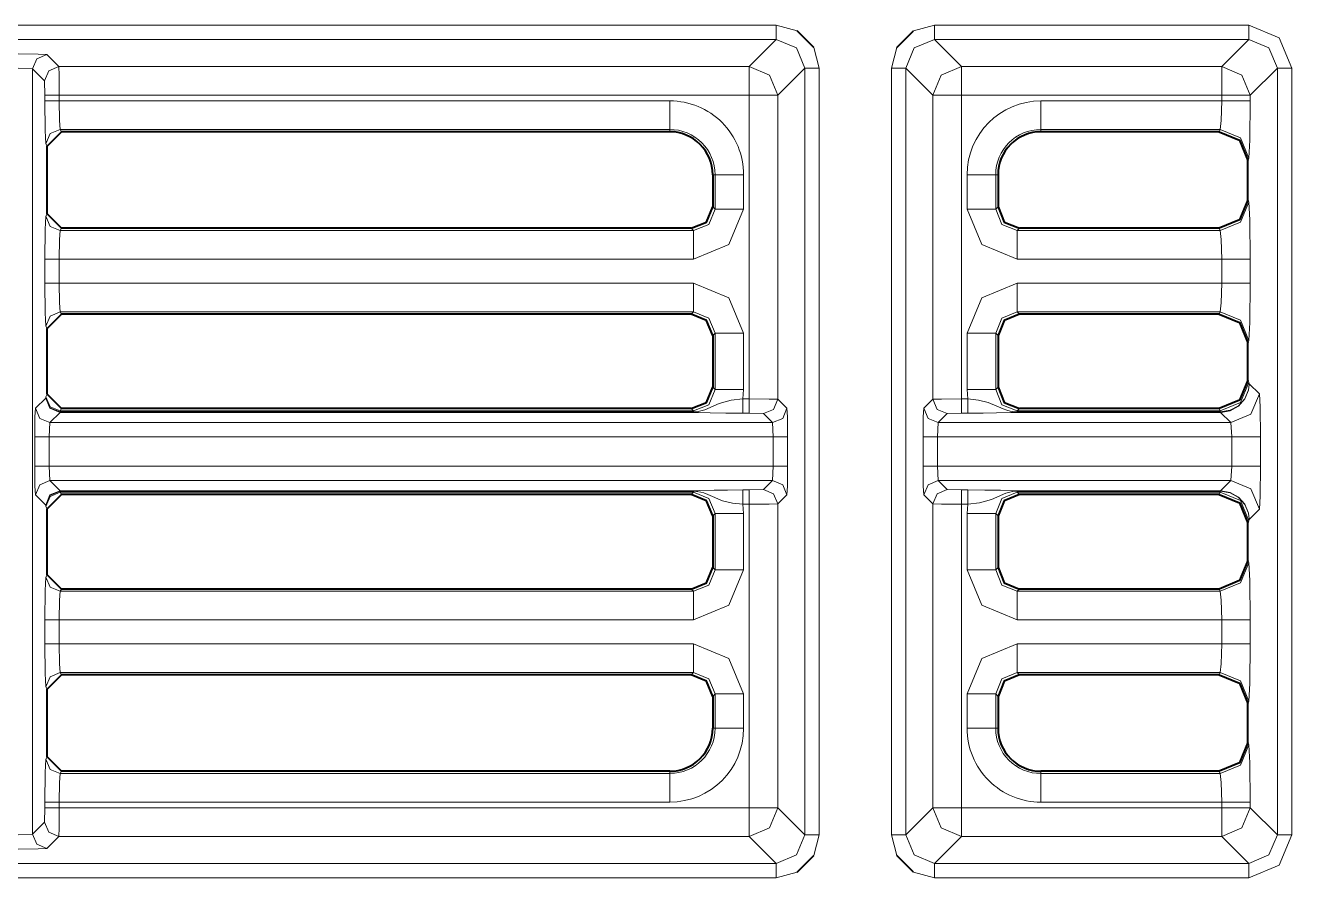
# Model space of a CAD drawing. Header units: millimetres. Extents: x 0 to 2941, y -405 to 1422.
# Drawn here: x 1079.58 to 1123.8, y 883.4 to 913.18 of the extents above; entities that cross this region are included whole.
import ezdxf

# ---------------------------------------------------------------- set-up
doc = ezdxf.new("R2010")
doc.units = ezdxf.units.MM
doc.layers.add('FINE', color=9, linetype='Continuous')
doc.layers.add('OUTLINE', color=7, linetype='Continuous')

msp = doc.modelspace()

# ---------------------------------------------------------------- linework, layer by layer
at = {"layer": 'FINE', "lineweight": 9}
for p, q in [((1051.224, 913.177), (1105.804, 913.177)), ((1105.804, 913.177), (1106.531, 912.989)), ((1110.602, 912.989), (1111.329, 913.177)), ((1111.329, 913.177), (1122.304, 913.177)), ((1105.804, 912.677), (1051.079, 912.677)), ((1104.86, 911.734), (1105.804, 912.677)), ((1107.115, 912.405), (1107.303, 911.678)), ((1122.304, 912.677), (1121.36, 911.734)), ((1080.329, 912.154), (1080.749, 911.734)), ((1079.829, 911.654), (1079.33, 911.679)), ((1080.749, 911.734), (1104.86, 911.734)), ((1106.804, 911.678), (1105.86, 910.734)), ((1112.273, 911.734), (1121.36, 911.734)), ((1122.36, 910.734), (1123.304, 911.678)), ((1123.304, 911.678), (1123.304, 884.903)), ((1123.804, 884.903), (1123.804, 911.678)), ((1080.262, 910.734), (1080.249, 911.234)), ((1080.262, 910.538), (1080.262, 910.734)), ((1105.86, 910.734), (1105.86, 900.115)), ((1111.273, 900.115), (1111.273, 910.734)), ((1121.36, 910.734), (1112.273, 910.734)), ((1112.273, 910.734), (1112.273, 900.128)), ((1121.36, 910.734), (1121.36, 910.538)), ((1122.36, 910.538), (1122.36, 910.734)), ((1115.049, 910.538), (1121.36, 910.538)), ((1080.799, 909.54), (1080.84, 909.458)), ((1102.085, 909.54), (1080.799, 909.54)), ((1102.085, 909.458), (1102.085, 909.54)), ((1115.049, 909.54), (1115.049, 909.458)), ((1121.311, 909.54), (1115.049, 909.54)), ((1121.311, 909.54), (1121.27, 909.458)), ((1080.34, 908.958), (1080.299, 909.041)), ((1122.269, 908.458), (1122.311, 908.541)), ((1103.666, 907.959), (1103.585, 907.959)), ((1104.665, 907.959), (1104.665, 906.755)), ((1112.469, 906.755), (1112.469, 907.959)), ((1113.549, 907.959), (1113.467, 907.959)), ((1113.467, 907.959), (1113.467, 906.755)), ((1122.311, 907.005), (1122.269, 907.087)), ((1113.467, 906.755), (1113.549, 906.836)), ((1080.299, 906.505), (1080.34, 906.588)), ((1114.298, 906.088), (1114.216, 906.006)), ((1114.216, 906.006), (1121.311, 906.006)), ((1121.27, 906.088), (1121.311, 906.006)), ((1080.262, 904.167), (1080.262, 905.007)), ((1102.917, 905.007), (1080.762, 905.007)), ((1080.762, 905.007), (1080.762, 904.167)), ((1121.36, 905.007), (1114.216, 905.007)), ((1121.36, 905.007), (1121.36, 904.167)), ((1122.36, 904.167), (1122.36, 905.007)), ((1080.762, 904.167), (1102.917, 904.167)), ((1114.216, 904.167), (1121.36, 904.167)), ((1102.836, 903.088), (1102.917, 903.169)), ((1121.311, 903.169), (1114.216, 903.169)), ((1114.216, 903.169), (1114.298, 903.088)), ((1121.311, 903.169), (1121.27, 903.088)), ((1080.34, 902.588), (1080.299, 902.669)), ((1103.666, 902.42), (1103.585, 902.339)), ((1103.666, 900.455), (1103.666, 902.42)), ((1104.665, 902.42), (1104.665, 900.455)), ((1112.469, 900.455), (1112.469, 902.42)), ((1113.549, 902.339), (1113.467, 902.42)), ((1113.467, 902.42), (1113.467, 900.455)), ((1122.269, 902.087), (1122.311, 902.17)), ((1103.585, 900.536), (1103.666, 900.455)), ((1104.665, 900.455), (1104.634, 900.128)), ((1112.499, 900.128), (1112.469, 900.455)), ((1113.467, 900.455), (1113.549, 900.536)), ((1122.311, 900.705), (1122.269, 900.787)), ((1079.934, 899.8), (1080.291, 900.157)), ((1080.291, 900.157), (1080.299, 900.205)), ((1080.299, 900.205), (1080.34, 900.288)), ((1105.86, 900.115), (1106.175, 899.8)), ((1110.958, 899.8), (1111.273, 900.115)), ((1112.273, 900.128), (1112.499, 900.128)), ((1080.791, 899.657), (1080.434, 899.3)), ((1102.917, 899.657), (1080.791, 899.657)), ((1105.675, 899.3), (1105.36, 899.615)), ((1111.773, 899.615), (1111.458, 899.3)), ((1114.216, 899.674), (1121.319, 899.674)), ((1121.319, 899.657), (1114.216, 899.657)), ((1121.27, 899.787), (1121.311, 899.706)), ((1121.319, 899.657), (1121.676, 899.3)), ((1080.434, 899.3), (1080.409, 898.8)), ((1080.434, 899.3), (1105.675, 899.3)), ((1105.701, 898.8), (1105.675, 899.3)), ((1111.458, 899.3), (1111.432, 898.8)), ((1111.458, 899.3), (1121.676, 899.3)), ((1121.676, 899.3), (1121.714, 898.8)), ((1105.701, 897.774), (1105.701, 898.8)), ((1106.201, 898.8), (1106.201, 897.774)), ((1110.932, 897.774), (1110.932, 898.8)), ((1121.714, 898.8), (1111.432, 898.8)), ((1111.432, 898.8), (1111.432, 897.774)), ((1121.714, 898.8), (1121.714, 897.774)), ((1080.409, 897.774), (1105.701, 897.774)), ((1105.675, 897.275), (1105.701, 897.774)), ((1111.432, 897.774), (1121.714, 897.774)), ((1111.432, 897.774), (1111.458, 897.275)), ((1121.714, 897.774), (1121.676, 897.275)), ((1080.434, 897.275), (1080.791, 896.917)), ((1105.675, 897.275), (1080.434, 897.275)), ((1102.917, 896.901), (1080.791, 896.901)), ((1080.791, 896.901), (1080.799, 896.869)), ((1104.634, 896.946), (1104.86, 896.946)), ((1104.86, 896.946), (1105.36, 896.959)), ((1105.36, 896.959), (1105.675, 897.275)), ((1111.773, 896.959), (1112.273, 896.946)), ((1112.273, 896.946), (1112.499, 896.946)), ((1114.216, 896.917), (1121.319, 896.917)), ((1121.319, 896.901), (1114.216, 896.901)), ((1121.322, 896.901), (1121.311, 896.869)), ((1121.676, 897.275), (1121.319, 896.917)), ((1121.325, 896.917), (1121.319, 896.917)), ((1121.319, 896.901), (1121.322, 896.901)), ((1080.291, 896.417), (1079.934, 896.775)), ((1102.836, 896.787), (1102.917, 896.869)), ((1104.634, 896.447), (1104.665, 896.12)), ((1106.175, 896.775), (1105.86, 896.459)), ((1105.86, 896.459), (1105.86, 885.847)), ((1111.273, 896.459), (1110.958, 896.775)), ((1111.273, 885.847), (1111.273, 896.459)), ((1112.273, 896.447), (1112.273, 885.847)), ((1112.499, 896.447), (1112.273, 896.447)), ((1112.469, 896.12), (1112.499, 896.447)), ((1114.216, 896.869), (1114.298, 896.787)), ((1121.311, 896.869), (1114.216, 896.869)), ((1121.311, 896.869), (1121.27, 896.787)), ((1080.299, 896.369), (1080.291, 896.417)), ((1080.34, 896.288), (1080.299, 896.369)), ((1104.665, 896.12), (1104.665, 894.155)), ((1112.469, 894.155), (1112.469, 896.12)), ((1122.32, 895.919), (1122.675, 896.275)), ((1113.467, 894.155), (1113.549, 894.236)), ((1122.311, 894.405), (1122.269, 894.487)), ((1080.299, 893.905), (1080.34, 893.987)), ((1080.84, 893.487), (1080.799, 893.406)), ((1080.799, 893.406), (1102.917, 893.406)), ((1102.917, 893.406), (1102.836, 893.487)), ((1114.298, 893.487), (1114.216, 893.406)), ((1114.216, 893.406), (1121.311, 893.406)), ((1121.27, 893.487), (1121.311, 893.406)), ((1080.262, 891.567), (1080.262, 892.408)), ((1102.917, 892.408), (1080.762, 892.408)), ((1080.762, 892.408), (1080.762, 891.567)), ((1121.36, 892.408), (1114.216, 892.408)), ((1121.36, 892.408), (1121.36, 891.567)), ((1122.36, 891.567), (1122.36, 892.408)), ((1080.762, 891.567), (1102.917, 891.567)), ((1114.216, 891.567), (1121.36, 891.567)), ((1102.836, 890.487), (1102.917, 890.569)), ((1114.216, 890.569), (1114.298, 890.487)), ((1121.311, 890.569), (1114.216, 890.569)), ((1121.311, 890.569), (1121.27, 890.487)), ((1080.34, 889.988), (1080.299, 890.069)), ((1104.665, 889.82), (1104.665, 888.622)), ((1112.469, 888.622), (1112.469, 889.82)), ((1113.549, 889.738), (1113.467, 889.82)), ((1113.467, 889.82), (1113.467, 888.622)), ((1122.269, 889.487), (1122.311, 889.57)), ((1113.467, 888.622), (1113.549, 888.622)), ((1122.311, 888.04), (1122.269, 888.123)), ((1080.299, 887.54), (1080.34, 887.622)), ((1080.84, 887.122), (1080.799, 887.041)), ((1080.799, 887.041), (1102.085, 887.041)), ((1102.085, 887.041), (1102.085, 887.122)), ((1115.049, 887.122), (1115.049, 887.041)), ((1115.049, 887.041), (1121.311, 887.041)), ((1121.27, 887.122), (1121.311, 887.041)), ((1080.262, 885.847), (1080.262, 886.042)), ((1112.273, 885.847), (1121.36, 885.847)), ((1121.36, 886.042), (1115.049, 886.042)), ((1121.36, 886.042), (1121.36, 885.847)), ((1123.304, 884.903), (1122.36, 885.847)), ((1079.33, 884.902), (1079.829, 884.927)), ((1080.749, 884.847), (1080.329, 884.427)), ((1104.86, 884.847), (1080.749, 884.847)), ((1105.804, 883.903), (1104.86, 884.847)), ((1110.018, 884.176), (1109.83, 884.903)), ((1121.36, 884.847), (1122.304, 883.903)), ((1051.079, 883.903), (1105.804, 883.903)), ((1111.329, 883.404), (1110.602, 883.592)), ((1122.304, 883.404), (1111.329, 883.404))]:
    msp.add_line(p, q, dxfattribs=at)
for points in [[(1105.804, 912.677), (1105.804, 912.828), (1105.804, 913.177)], [(1111.329, 912.677), (1111.329, 912.828), (1111.329, 913.177)], [(1122.304, 913.177), (1122.304, 912.828), (1122.304, 912.677)], [(1123.804, 911.678), (1123.365, 912.738), (1122.304, 913.177)], [(1106.804, 911.678), (1106.511, 912.385), (1105.804, 912.677)], [(1109.83, 884.903), (1109.83, 911.678), (1110.018, 912.405)], [(1111.329, 912.677), (1110.622, 912.385), (1110.33, 911.678)], [(1122.304, 912.677), (1111.329, 912.677), (1112.273, 911.734)], [(1123.304, 911.678), (1123.011, 912.385), (1122.304, 912.677)], [(1079.33, 912.179), (1080.027, 912.172), (1080.329, 912.154)], [(1080.329, 912.154), (1079.976, 912.007), (1079.829, 911.654)], [(1080.249, 911.234), (1079.829, 911.654), (1079.829, 884.927)], [(1080.749, 911.734), (1080.396, 911.587), (1080.249, 911.234)], [(1080.749, 911.734), (1080.758, 911.432), (1080.762, 910.734)], [(1104.86, 911.734), (1105.567, 911.441), (1105.86, 910.734)], [(1104.86, 911.734), (1104.86, 911.432), (1104.86, 910.734)], [(1105.86, 885.847), (1106.804, 884.903), (1106.804, 911.678)], [(1107.303, 911.678), (1106.954, 911.678), (1106.804, 911.678)], [(1107.303, 911.678), (1107.303, 884.903), (1107.115, 884.176)], [(1110.33, 911.678), (1110.179, 911.678), (1109.83, 911.678)], [(1111.273, 910.734), (1110.33, 911.678), (1110.33, 884.903), (1111.273, 885.847)], [(1111.273, 910.734), (1111.566, 911.441), (1112.273, 911.734)], [(1112.273, 911.734), (1112.273, 911.432), (1112.273, 910.734)], [(1122.36, 910.734), (1122.067, 911.441), (1121.36, 911.734)], [(1121.36, 911.734), (1121.36, 911.432), (1121.36, 910.734)], [(1123.304, 911.678), (1123.455, 911.678), (1123.804, 911.678)], [(1080.762, 910.734), (1080.413, 910.734), (1080.262, 910.734)], [(1104.634, 900.128), (1104.86, 900.128), (1104.86, 910.734), (1080.762, 910.734)], [(1080.762, 910.734), (1080.762, 910.538), (1102.085, 910.538)], [(1105.86, 910.734), (1105.558, 910.734), (1104.86, 910.734)], [(1112.273, 910.734), (1111.575, 910.734), (1111.273, 910.734)], [(1122.36, 910.734), (1122.058, 910.734), (1121.36, 910.734)], [(1080.762, 910.538), (1080.413, 910.538), (1080.262, 910.538)], [(1080.299, 909.041), (1080.273, 909.506), (1080.262, 910.538)], [(1080.762, 910.538), (1080.773, 909.85), (1080.799, 909.54)], [(1102.085, 910.538), (1102.085, 909.85), (1102.085, 909.54)], [(1115.049, 910.538), (1115.049, 909.85), (1115.049, 909.54)], [(1121.36, 910.538), (1121.346, 909.85), (1121.311, 909.54)], [(1122.36, 910.538), (1122.058, 910.538), (1121.36, 910.538)], [(1122.311, 908.541), (1122.346, 909.162), (1122.36, 910.538)], [(1080.799, 909.54), (1080.446, 909.393), (1080.299, 909.041)], [(1122.311, 908.541), (1122.017, 909.247), (1121.311, 909.54)], [(1103.585, 906.836), (1103.666, 906.755), (1103.666, 907.959)], [(1104.665, 907.959), (1103.976, 907.959), (1103.666, 907.959)], [(1113.467, 907.959), (1113.157, 907.959), (1112.469, 907.959)], [(1102.917, 906.006), (1103.448, 906.224), (1103.666, 906.755)], [(1104.665, 906.755), (1104.153, 905.519), (1102.917, 905.007)], [(1104.665, 906.755), (1103.976, 906.755), (1103.666, 906.755)], [(1113.467, 906.755), (1113.157, 906.755), (1112.469, 906.755)], [(1114.216, 905.007), (1112.98, 905.519), (1112.469, 906.755)], [(1113.467, 906.755), (1113.685, 906.224), (1114.216, 906.006)], [(1122.311, 907.005), (1122.017, 906.299), (1121.311, 906.006)], [(1122.36, 905.007), (1122.346, 906.384), (1122.311, 907.005)], [(1080.262, 905.007), (1080.273, 906.04), (1080.299, 906.505)], [(1080.799, 906.006), (1080.446, 906.153), (1080.299, 906.505)], [(1080.799, 906.006), (1080.773, 905.696), (1080.762, 905.007)], [(1080.84, 906.088), (1080.799, 906.006), (1102.917, 906.006), (1102.836, 906.088)], [(1102.917, 905.007), (1102.917, 905.696), (1102.917, 906.006)], [(1114.216, 906.006), (1114.216, 905.696), (1114.216, 905.007)], [(1121.311, 906.006), (1121.346, 905.696), (1121.36, 905.007)], [(1080.762, 905.007), (1080.413, 905.007), (1080.262, 905.007)], [(1122.36, 905.007), (1122.058, 905.007), (1121.36, 905.007)], [(1080.762, 904.167), (1080.413, 904.167), (1080.262, 904.167)], [(1080.299, 902.669), (1080.273, 903.135), (1080.262, 904.167)], [(1080.762, 904.167), (1080.773, 903.479), (1080.799, 903.169)], [(1102.917, 904.167), (1102.917, 903.479), (1102.917, 903.169)], [(1102.917, 904.167), (1104.153, 903.656), (1104.665, 902.42)], [(1112.469, 902.42), (1112.98, 903.656), (1114.216, 904.167)], [(1114.216, 904.167), (1114.216, 903.479), (1114.216, 903.169)], [(1121.36, 904.167), (1121.346, 903.479), (1121.311, 903.169)], [(1122.36, 904.167), (1122.058, 904.167), (1121.36, 904.167)], [(1122.311, 902.17), (1122.346, 902.791), (1122.36, 904.167)], [(1080.799, 903.169), (1080.446, 903.022), (1080.299, 902.669)], [(1102.917, 903.169), (1080.799, 903.169), (1080.84, 903.088)], [(1103.666, 902.42), (1103.448, 902.951), (1102.917, 903.169)], [(1114.216, 903.169), (1113.685, 902.951), (1113.467, 902.42)], [(1122.311, 902.17), (1122.017, 902.876), (1121.311, 903.169)], [(1103.666, 902.42), (1103.976, 902.42), (1104.665, 902.42)], [(1112.469, 902.42), (1113.157, 902.42), (1113.467, 902.42)], [(1102.917, 899.706), (1103.448, 899.924), (1103.666, 900.455)], [(1103.666, 900.455), (1103.976, 900.455), (1104.665, 900.455)], [(1112.469, 900.455), (1113.157, 900.455), (1113.467, 900.455)], [(1113.467, 900.455), (1113.685, 899.924), (1114.216, 899.706)], [(1122.311, 900.705), (1122.017, 899.999), (1121.311, 899.706)], [(1122.32, 900.656), (1122.319, 900.632), (1122.294, 900.44), (1122.166, 900.135), (1121.943, 899.89), (1121.651, 899.731), (1121.322, 899.674)], [(1122.32, 900.656), (1122.319, 900.632), (1122.295, 900.437), (1122.167, 900.127), (1121.945, 899.878), (1121.654, 899.715), (1121.325, 899.657)], [(1122.675, 900.3), (1122.32, 900.656), (1122.311, 900.705)], [(1080.291, 900.157), (1080.438, 899.804), (1080.791, 899.657)], [(1080.291, 900.157), (1080.439, 899.817), (1080.791, 899.674)], [(1080.299, 900.205), (1080.446, 899.853), (1080.799, 899.706)], [(1102.917, 899.674), (1102.987, 899.676), (1103.074, 899.685), (1103.314, 899.745), (1103.813, 899.967), (1104.227, 900.078), (1104.634, 900.128)], [(1104.634, 900.128), (1104.634, 899.779), (1104.634, 899.628)], [(1104.86, 900.128), (1104.86, 899.779), (1104.86, 899.628)], [(1104.86, 900.128), (1105.558, 900.124), (1105.86, 900.115)], [(1105.86, 900.115), (1105.713, 899.762), (1105.36, 899.615)], [(1111.273, 900.115), (1111.575, 900.124), (1112.273, 900.128)], [(1111.773, 899.615), (1111.42, 899.762), (1111.273, 900.115)], [(1112.273, 899.628), (1112.273, 899.779), (1112.273, 900.128)], [(1112.499, 899.628), (1112.499, 899.779), (1112.499, 900.128)], [(1112.499, 900.128), (1112.863, 900.085), (1113.206, 900.007), (1113.724, 899.782), (1113.861, 899.731), (1113.968, 899.702), (1114.113, 899.679), (1114.183, 899.674), (1114.216, 899.674)], [(1122.675, 900.3), (1122.382, 899.593), (1121.676, 899.3)], [(1122.714, 897.774), (1122.714, 898.8), (1122.702, 899.847), (1122.675, 900.3)], [(1079.909, 898.8), (1079.916, 899.498), (1079.934, 899.8)], [(1079.934, 899.8), (1080.081, 899.447), (1080.434, 899.3)], [(1080.799, 899.706), (1080.791, 899.674), (1102.917, 899.674)], [(1080.791, 899.674), (1080.791, 899.662), (1080.791, 899.657)], [(1080.84, 899.787), (1080.799, 899.706), (1102.917, 899.706), (1102.836, 899.787)], [(1102.917, 899.706), (1102.917, 899.695), (1102.917, 899.674)], [(1102.917, 899.674), (1102.917, 899.662), (1102.917, 899.657)], [(1104.634, 899.628), (1104.042, 899.631), (1103.494, 899.641), (1103.086, 899.654), (1102.978, 899.657), (1102.944, 899.657), (1102.917, 899.657)], [(1105.36, 899.615), (1104.86, 899.628), (1104.634, 899.628)], [(1106.175, 899.8), (1106.029, 899.447), (1105.675, 899.3)], [(1106.175, 899.8), (1106.193, 899.498), (1106.201, 898.8)], [(1110.932, 898.8), (1110.94, 899.498), (1110.958, 899.8)], [(1111.458, 899.3), (1111.105, 899.447), (1110.958, 899.8)], [(1112.499, 899.628), (1112.273, 899.628), (1111.773, 899.615)], [(1114.216, 899.657), (1114.204, 899.657), (1114.176, 899.657), (1114.117, 899.656), (1114.068, 899.654), (1113.994, 899.652), (1113.5, 899.637), (1113.029, 899.63), (1112.499, 899.628)], [(1114.298, 899.787), (1114.216, 899.706), (1121.311, 899.706)], [(1114.216, 899.706), (1114.216, 899.695), (1114.216, 899.674)], [(1114.216, 899.657), (1114.216, 899.662), (1114.216, 899.674)], [(1121.311, 899.706), (1121.322, 899.674), (1121.319, 899.674)], [(1121.319, 899.657), (1121.325, 899.657), (1121.323, 899.662), (1121.322, 899.674)], [(1121.319, 899.674), (1121.319, 899.662), (1121.319, 899.657)], [(1079.909, 898.8), (1080.06, 898.8), (1080.409, 898.8)], [(1079.934, 896.775), (1079.916, 897.077), (1079.909, 897.774), (1079.909, 898.8)], [(1105.701, 898.8), (1080.409, 898.8), (1080.409, 897.774), (1080.434, 897.275)], [(1106.201, 898.8), (1106.05, 898.8), (1105.701, 898.8)], [(1111.432, 898.8), (1111.083, 898.8), (1110.932, 898.8)], [(1122.714, 898.8), (1122.412, 898.8), (1121.714, 898.8)], [(1079.909, 897.774), (1080.06, 897.774), (1080.409, 897.774)], [(1106.201, 897.774), (1106.05, 897.774), (1105.701, 897.774)], [(1106.201, 897.774), (1106.193, 897.077), (1106.175, 896.775)], [(1111.432, 897.774), (1111.083, 897.774), (1110.932, 897.774)], [(1110.958, 896.775), (1110.94, 897.077), (1110.932, 897.774)], [(1122.714, 897.774), (1122.412, 897.774), (1121.714, 897.774)], [(1122.675, 896.275), (1122.702, 896.728), (1122.714, 897.774)], [(1079.934, 896.775), (1080.081, 897.128), (1080.434, 897.275)], [(1080.291, 896.417), (1080.438, 896.771), (1080.791, 896.917)], [(1080.291, 896.417), (1080.439, 896.758), (1080.791, 896.901)], [(1080.791, 896.917), (1102.917, 896.917), (1102.93, 896.917), (1102.957, 896.918), (1103.016, 896.919), (1103.065, 896.92), (1103.14, 896.923), (1103.633, 896.937), (1104.104, 896.944), (1104.634, 896.946)], [(1080.791, 896.917), (1080.791, 896.913), (1080.791, 896.901)], [(1102.917, 896.901), (1102.917, 896.913), (1102.917, 896.917)], [(1104.634, 896.447), (1104.27, 896.49), (1103.927, 896.568), (1103.409, 896.792), (1103.272, 896.843), (1103.166, 896.873), (1103.02, 896.896), (1102.95, 896.9), (1102.917, 896.901)], [(1102.917, 896.901), (1102.917, 896.879), (1102.917, 896.869)], [(1104.634, 896.447), (1104.634, 896.796), (1104.634, 896.946)], [(1104.86, 896.447), (1104.86, 896.796), (1104.86, 896.946)], [(1105.86, 896.459), (1105.713, 896.813), (1105.36, 896.959)], [(1106.175, 896.775), (1106.029, 897.128), (1105.675, 897.275)], [(1110.958, 896.775), (1111.105, 897.128), (1111.458, 897.275)], [(1111.273, 896.459), (1111.42, 896.813), (1111.773, 896.959)], [(1121.676, 897.275), (1111.458, 897.275), (1111.773, 896.959)], [(1112.273, 896.447), (1112.273, 896.796), (1112.273, 896.946)], [(1112.499, 896.447), (1112.499, 896.796), (1112.499, 896.946)], [(1112.499, 896.946), (1113.091, 896.944), (1113.639, 896.934), (1114.047, 896.921), (1114.155, 896.918), (1114.189, 896.917), (1114.216, 896.917)], [(1114.216, 896.901), (1114.146, 896.899), (1114.059, 896.89), (1113.819, 896.83), (1113.32, 896.608), (1112.906, 896.497), (1112.499, 896.447)], [(1114.216, 896.901), (1114.216, 896.913), (1114.216, 896.917)], [(1114.216, 896.901), (1114.216, 896.879), (1114.216, 896.869)], [(1121.319, 896.917), (1121.319, 896.913), (1121.319, 896.901)], [(1121.322, 896.901), (1121.323, 896.913), (1121.325, 896.917)], [(1122.32, 895.919), (1122.319, 895.943), (1122.294, 896.134), (1122.166, 896.44), (1121.943, 896.685), (1121.651, 896.844), (1121.322, 896.901)], [(1122.32, 895.919), (1122.319, 895.943), (1122.295, 896.137), (1122.167, 896.447), (1121.945, 896.697), (1121.654, 896.86), (1121.325, 896.917)], [(1122.675, 896.275), (1122.382, 896.982), (1121.676, 897.275)], [(1080.299, 896.369), (1080.446, 896.722), (1080.799, 896.869)], [(1102.917, 896.869), (1080.799, 896.869), (1080.84, 896.787)], [(1103.666, 896.12), (1103.448, 896.651), (1102.917, 896.869)], [(1104.86, 885.847), (1104.86, 896.447), (1104.634, 896.447)], [(1105.86, 896.459), (1105.558, 896.451), (1104.86, 896.447)], [(1112.273, 896.447), (1111.575, 896.451), (1111.273, 896.459)], [(1114.216, 896.869), (1113.685, 896.651), (1113.467, 896.12)], [(1122.311, 895.87), (1122.017, 896.576), (1121.311, 896.869)], [(1103.585, 894.236), (1103.666, 894.155), (1103.666, 896.12), (1103.585, 896.039)], [(1103.666, 896.12), (1103.976, 896.12), (1104.665, 896.12)], [(1112.469, 896.12), (1113.157, 896.12), (1113.467, 896.12)], [(1113.549, 896.039), (1113.467, 896.12), (1113.467, 894.155)], [(1122.269, 895.787), (1122.311, 895.87), (1122.32, 895.919)], [(1122.311, 894.405), (1122.017, 893.699), (1121.311, 893.406)], [(1122.36, 892.408), (1122.346, 893.784), (1122.311, 894.405)], [(1080.262, 892.408), (1080.273, 893.44), (1080.299, 893.905)], [(1080.299, 893.905), (1080.446, 893.553), (1080.799, 893.406)], [(1102.917, 893.406), (1103.448, 893.624), (1103.666, 894.155)], [(1104.665, 894.155), (1104.153, 892.919), (1102.917, 892.408)], [(1103.666, 894.155), (1103.976, 894.155), (1104.665, 894.155)], [(1112.469, 894.155), (1113.157, 894.155), (1113.467, 894.155)], [(1114.216, 892.408), (1112.98, 892.919), (1112.469, 894.155)], [(1113.467, 894.155), (1113.685, 893.624), (1114.216, 893.406)], [(1080.799, 893.406), (1080.773, 893.096), (1080.762, 892.408)], [(1102.917, 893.406), (1102.917, 893.096), (1102.917, 892.408)], [(1114.216, 893.406), (1114.216, 893.096), (1114.216, 892.408)], [(1121.311, 893.406), (1121.346, 893.096), (1121.36, 892.408)], [(1080.262, 892.408), (1080.413, 892.408), (1080.762, 892.408)], [(1122.36, 892.408), (1122.058, 892.408), (1121.36, 892.408)], [(1080.262, 891.567), (1080.413, 891.567), (1080.762, 891.567)], [(1080.299, 890.069), (1080.273, 890.535), (1080.262, 891.567)], [(1080.762, 891.567), (1080.773, 890.879), (1080.799, 890.569)], [(1102.917, 890.569), (1102.917, 890.879), (1102.917, 891.567)], [(1102.917, 891.567), (1104.153, 891.056), (1104.665, 889.82)], [(1112.469, 889.82), (1112.98, 891.056), (1114.216, 891.567)], [(1114.216, 891.567), (1114.216, 890.879), (1114.216, 890.569)], [(1121.36, 891.567), (1121.346, 890.879), (1121.311, 890.569)], [(1122.36, 891.567), (1122.058, 891.567), (1121.36, 891.567)], [(1122.311, 889.57), (1122.346, 890.191), (1122.36, 891.567)], [(1080.299, 890.069), (1080.446, 890.422), (1080.799, 890.569)], [(1102.917, 890.569), (1080.799, 890.569), (1080.84, 890.487)], [(1103.666, 889.82), (1103.448, 890.351), (1102.917, 890.569)], [(1114.216, 890.569), (1113.685, 890.351), (1113.467, 889.82)], [(1122.311, 889.57), (1122.017, 890.276), (1121.311, 890.569)], [(1103.585, 888.622), (1103.666, 888.622), (1103.666, 889.82), (1103.585, 889.738)], [(1103.666, 889.82), (1103.976, 889.82), (1104.665, 889.82)], [(1112.469, 889.82), (1113.157, 889.82), (1113.467, 889.82)], [(1104.665, 888.622), (1103.976, 888.622), (1103.666, 888.622)], [(1112.469, 888.622), (1113.157, 888.622), (1113.467, 888.622)], [(1121.311, 887.041), (1122.017, 887.334), (1122.311, 888.04)], [(1122.36, 885.847), (1122.36, 886.042), (1122.346, 887.419), (1122.311, 888.04)], [(1080.262, 886.042), (1080.273, 887.075), (1080.299, 887.54)], [(1080.799, 887.041), (1080.446, 887.187), (1080.299, 887.54)], [(1080.799, 887.041), (1080.773, 886.731), (1080.762, 886.042)], [(1102.085, 886.042), (1102.085, 886.731), (1102.085, 887.041)], [(1115.049, 886.042), (1115.049, 886.731), (1115.049, 887.041)], [(1121.311, 887.041), (1121.346, 886.731), (1121.36, 886.042)], [(1079.829, 884.927), (1080.249, 885.347), (1080.262, 885.847)], [(1080.762, 886.042), (1080.413, 886.042), (1080.262, 886.042)], [(1080.262, 885.847), (1080.413, 885.847), (1080.762, 885.847)], [(1080.762, 885.847), (1080.758, 885.149), (1080.749, 884.847)], [(1102.085, 886.042), (1080.762, 886.042), (1080.762, 885.847), (1104.86, 885.847)], [(1105.86, 885.847), (1105.567, 885.14), (1104.86, 884.847)], [(1104.86, 885.847), (1104.86, 885.149), (1104.86, 884.847)], [(1105.86, 885.847), (1105.558, 885.847), (1104.86, 885.847)], [(1112.273, 884.847), (1111.566, 885.14), (1111.273, 885.847)], [(1112.273, 885.847), (1111.575, 885.847), (1111.273, 885.847)], [(1112.273, 885.847), (1112.273, 885.149), (1112.273, 884.847)], [(1121.36, 886.042), (1122.058, 886.042), (1122.36, 886.042)], [(1121.36, 885.847), (1122.058, 885.847), (1122.36, 885.847)], [(1121.36, 884.847), (1122.067, 885.14), (1122.36, 885.847)], [(1121.36, 885.847), (1121.36, 885.149), (1121.36, 884.847)], [(1080.249, 885.347), (1080.396, 884.994), (1080.749, 884.847)], [(1079.829, 884.927), (1079.976, 884.574), (1080.329, 884.427)], [(1105.804, 883.903), (1106.511, 884.196), (1106.804, 884.903)], [(1107.303, 884.903), (1106.954, 884.903), (1106.804, 884.903)], [(1110.33, 884.903), (1110.179, 884.903), (1109.83, 884.903)], [(1110.33, 884.903), (1110.622, 884.196), (1111.329, 883.903)], [(1121.36, 884.847), (1112.273, 884.847), (1111.329, 883.903), (1122.304, 883.903)], [(1122.304, 883.903), (1123.011, 884.196), (1123.304, 884.903)], [(1122.304, 883.404), (1123.365, 883.843), (1123.804, 884.903)], [(1123.804, 884.903), (1123.455, 884.903), (1123.304, 884.903)], [(1080.329, 884.427), (1080.027, 884.409), (1079.33, 884.401)], [(1105.804, 883.404), (1105.804, 883.753), (1105.804, 883.903)], [(1111.329, 883.404), (1111.329, 883.753), (1111.329, 883.903)], [(1122.304, 883.903), (1122.304, 883.753), (1122.304, 883.404)], [(1106.531, 883.592), (1105.804, 883.404), (1051.224, 883.404)]]:
    msp.add_lwpolyline(points, dxfattribs=at)
for points in [[(1104.665, 907.959, 0.414243), (1102.085, 910.538)], [(1115.049, 910.538, 0.414184), (1112.468, 907.959)], [(1103.666, 907.959, 0.414245), (1102.085, 909.54)], [(1115.049, 909.54, 0.414182), (1113.467, 907.959)], [(1102.085, 887.041, 0.414182), (1103.666, 888.622)], [(1102.085, 886.042, 0.414204), (1104.665, 888.622)], [(1112.468, 888.622, 0.414223), (1115.049, 886.042)], [(1113.467, 888.622, 0.414245), (1115.049, 887.041)]]:
    msp.add_lwpolyline(points, format="xyb", dxfattribs=at)
at = {"layer": 'OUTLINE', "lineweight": 40}
for p, q in [((1107.115, 912.405), (1106.531, 912.989)), ((1110.018, 912.405), (1110.602, 912.989)), ((1080.84, 909.458), (1080.34, 908.958)), ((1102.085, 909.458), (1080.84, 909.458)), ((1121.27, 909.458), (1115.049, 909.458)), ((1080.34, 906.588), (1080.34, 908.958)), ((1122.269, 907.087), (1122.269, 908.458)), ((1103.585, 907.959), (1103.585, 906.836)), ((1113.549, 907.959), (1113.549, 906.836)), ((1080.34, 906.588), (1080.84, 906.088)), ((1102.836, 906.088), (1080.84, 906.088)), ((1121.27, 906.088), (1114.298, 906.088)), ((1080.84, 903.088), (1080.34, 902.588)), ((1102.836, 903.088), (1080.84, 903.088)), ((1121.27, 903.088), (1114.298, 903.088)), ((1080.34, 900.288), (1080.34, 902.588)), ((1103.585, 902.339), (1103.585, 900.536)), ((1113.549, 902.339), (1113.549, 900.536)), ((1122.269, 900.787), (1122.269, 902.087)), ((1080.34, 900.288), (1080.84, 899.787)), ((1102.836, 899.787), (1080.84, 899.787)), ((1121.27, 899.787), (1114.298, 899.787)), ((1080.84, 896.787), (1080.34, 896.288)), ((1102.836, 896.787), (1080.84, 896.787)), ((1121.27, 896.787), (1114.298, 896.787)), ((1080.34, 893.987), (1080.34, 896.288)), ((1103.585, 896.039), (1103.585, 894.236)), ((1113.549, 896.039), (1113.549, 894.236)), ((1122.269, 894.487), (1122.269, 895.787)), ((1080.34, 893.987), (1080.84, 893.487)), ((1102.836, 893.487), (1080.84, 893.487)), ((1121.27, 893.487), (1114.298, 893.487)), ((1080.84, 890.487), (1080.34, 889.988)), ((1102.836, 890.487), (1080.84, 890.487)), ((1121.27, 890.487), (1114.298, 890.487)), ((1080.34, 887.622), (1080.34, 889.988)), ((1103.585, 889.738), (1103.585, 888.622)), ((1113.549, 889.738), (1113.549, 888.622)), ((1122.269, 888.123), (1122.269, 889.487)), ((1080.34, 887.622), (1080.84, 887.122)), ((1102.085, 887.122), (1080.84, 887.122)), ((1121.27, 887.122), (1115.049, 887.122)), ((1106.531, 883.592), (1107.115, 884.176)), ((1110.602, 883.592), (1110.018, 884.176))]:
    msp.add_line(p, q, dxfattribs=at)
for points in [[(1103.585, 907.959, 0.414214), (1102.085, 909.459)], [(1115.049, 909.459, 0.414214), (1113.549, 907.959)], [(1102.085, 887.122, 0.414214), (1103.585, 888.622)], [(1113.549, 888.622, 0.414214), (1115.049, 887.122)]]:
    msp.add_lwpolyline(points, format="xyb", dxfattribs=at)
for points in [[(1121.27, 909.458), (1121.977, 909.166), (1122.269, 908.458)], [(1122.269, 907.087), (1121.977, 906.38), (1121.27, 906.088)], [(1102.836, 906.088), (1103.365, 906.307), (1103.585, 906.836)], [(1113.549, 906.836), (1113.768, 906.307), (1114.298, 906.088)], [(1103.585, 902.339), (1103.365, 902.868), (1102.836, 903.088)], [(1114.298, 903.088), (1113.768, 902.868), (1113.549, 902.339)], [(1121.27, 903.088), (1121.977, 902.795), (1122.269, 902.087)], [(1102.836, 899.787), (1103.365, 900.007), (1103.585, 900.536)], [(1113.549, 900.536), (1113.768, 900.007), (1114.298, 899.787)], [(1122.269, 900.787), (1121.977, 900.08), (1121.27, 899.787)], [(1103.585, 896.039), (1103.365, 896.568), (1102.836, 896.787)], [(1114.298, 896.787), (1113.768, 896.568), (1113.549, 896.039)], [(1121.27, 896.787), (1121.977, 896.495), (1122.269, 895.787)], [(1102.836, 893.487), (1103.365, 893.707), (1103.585, 894.236)], [(1113.549, 894.236), (1113.768, 893.707), (1114.298, 893.487)], [(1122.269, 894.487), (1121.977, 893.78), (1121.27, 893.487)], [(1103.585, 889.738), (1103.365, 890.268), (1102.836, 890.487)], [(1114.298, 890.487), (1113.768, 890.268), (1113.549, 889.738)], [(1121.27, 890.487), (1121.977, 890.195), (1122.269, 889.487)], [(1122.269, 888.123), (1121.977, 887.415), (1121.27, 887.122)]]:
    msp.add_lwpolyline(points, dxfattribs=at)

doc.saveas('drawing.dxf')
